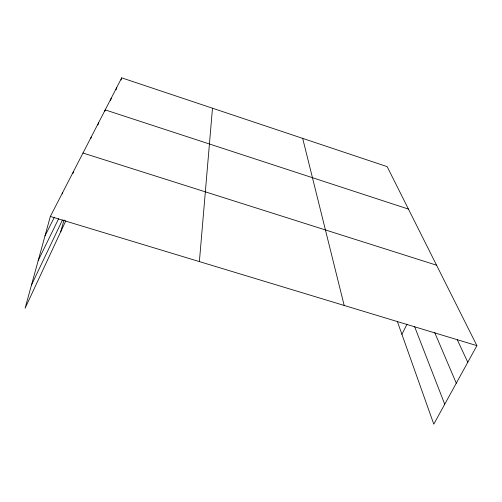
<?xml version="1.0" encoding="UTF-8"?>
<svg xmlns="http://www.w3.org/2000/svg" width="502" height="502" viewBox="0 0 502 502"><rect width="100%" height="100%" fill="white"/><g stroke="black" fill="none" stroke-linecap="round" stroke-linejoin="round"><path stroke-width="0.75" d="M199.388 261.592L212.484 108.212M397.27 321.274L433.791 424.152L476.9 345.652L387.161 166.639L121.704 77.848L50.338 216.45L25.1 308.222L65.862 220.698M62.279 193.935L62.694 192.461M72.872 173.686L73.487 171.502M60.692 231.798L64.055 219.914M90.774 138.59L91.201 137.084M97.946 124.948L98.561 122.789M104.786 111.344L105.2 109.894L408.44 209.089M110.584 100.406L111.218 98.21M116.05 89.802L116.696 87.574M121.076 79.987L121.704 77.848M31.482 285.017L62.417 220.045M38.24 260.444L58.627 218.709M401.907 334.338L407.009 324.166M44.985 235.921L54.423 217.14M50.338 216.45L476.9 345.652M82.993 153.028L436.571 265.2M457.303 339.785L467.782 362.256M434.644 332.393L456.28 383.202M414.658 326.764L444.728 404.242M302.687 138.383L344.177 305.454"/></g></svg>
